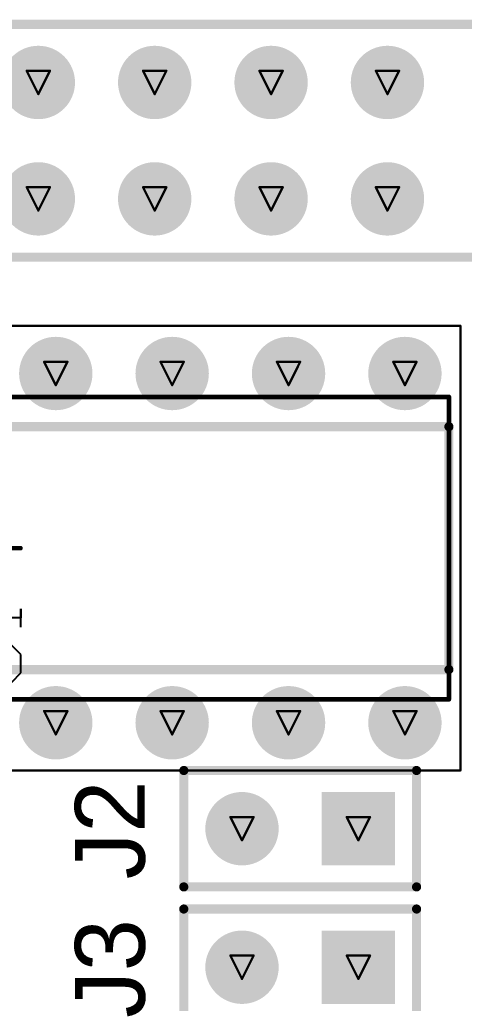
# Model space of a CAD drawing. Header units: millimetres. Extents: x 3.26 to 13.14, y 5.38 to 10.83.
# Drawn here: x 7.069 to 7.451, y 8.969 to 9.814 of the extents above; entities that cross this region are included whole.
import ezdxf

# ---------------------------------------------------------------- set-up
doc = ezdxf.new("R2010")
doc.units = ezdxf.units.MM
doc.header["$MEASUREMENT"] = 0
for name, color, linetype in [('BottomLayer', 5, 'Continuous'), ('BottomSolder', 6, 'Continuous'), ('DrillDrawing', 1, 'Continuous'), ('Mechanical1', 6, 'Continuous'), ('Mechanical13', 56, 'Continuous'), ('Mechanical15', 56, 'Continuous'), ('MultiLayer', 9, 'Continuous'), ('PadHoleLayer', 156, 'Continuous'), ('TopLayer', 1, 'Continuous'), ('TopOverlay', 2, 'Continuous'), ('TopSolder', 216, 'Continuous')]:
    doc.layers.add(name, color=color, linetype=linetype)

# ---------------------------------------------------------------- blocks, each defined once
blk = doc.blocks.new('HDR2X13_CEN_1')
at = {"layer": 'BottomLayer', "const_width": 0.02953}
for points in [[(0.48524, 0.1, 1), (0.51476, 0.1, 1)], [(0.58524, 0.1, 1), (0.61476, 0.1, 1)], [(0.68524, 0.1, 1), (0.71476, 0.1, 1)], [(0.78524, 0.1, 1), (0.81476, 0.1, 1)], [(0.48524, 0, 1), (0.51476, 0, 1)], [(0.58524, 0, 1), (0.61476, 0, 1)], [(0.68524, 0, 1), (0.71476, 0, 1)], [(0.78524, 0, 1), (0.81476, 0, 1)]]:
    blk.add_lwpolyline(points, format="xyb", close=True, dxfattribs=at)
at = {"layer": 'BottomSolder', "const_width": 0.03153}
for points in [[(0.48424, 0.1, 1), (0.51576, 0.1, 1)], [(0.58424, 0.1, 1), (0.61576, 0.1, 1)], [(0.68424, 0.1, 1), (0.71576, 0.1, 1)], [(0.78424, 0.1, 1), (0.81576, 0.1, 1)], [(0.48424, 0, 1), (0.51576, 0, 1)], [(0.58424, 0, 1), (0.61576, 0, 1)], [(0.68424, 0, 1), (0.71576, 0, 1)], [(0.78424, 0, 1), (0.81576, 0, 1)]]:
    blk.add_lwpolyline(points, format="xyb", close=True, dxfattribs=at)
at = {"layer": 'MultiLayer', "const_width": 0.02953}
for points in [[(0.48524, 0.1, 1), (0.51476, 0.1, 1)], [(0.58524, 0.1, 1), (0.61476, 0.1, 1)], [(0.68524, 0.1, 1), (0.71476, 0.1, 1)], [(0.78524, 0.1, 1), (0.81476, 0.1, 1)], [(0.48524, 0, 1), (0.51476, 0, 1)], [(0.58524, 0, 1), (0.61476, 0, 1)], [(0.68524, 0, 1), (0.71476, 0, 1)], [(0.78524, 0, 1), (0.81476, 0, 1)]]:
    blk.add_lwpolyline(points, format="xyb", close=True, dxfattribs=at)
at = {"layer": 'PadHoleLayer', "const_width": 0.01772}
for points in [[(0.49114, 0.1, 1), (0.50886, 0.1, 1)], [(0.59114, 0.1, 1), (0.60886, 0.1, 1)], [(0.69114, 0.1, 1), (0.70886, 0.1, 1)], [(0.79114, 0.1, 1), (0.80886, 0.1, 1)], [(0.49114, 0, 1), (0.50886, 0, 1)], [(0.59114, 0, 1), (0.60886, 0, 1)], [(0.69114, 0, 1), (0.70886, 0, 1)], [(0.79114, 0, 1), (0.80886, 0, 1)]]:
    blk.add_lwpolyline(points, format="xyb", close=True, dxfattribs=at)
at = {"layer": 'TopLayer', "const_width": 0.02953}
for points in [[(0.48524, 0.1, 1), (0.51476, 0.1, 1)], [(0.58524, 0.1, 1), (0.61476, 0.1, 1)], [(0.68524, 0.1, 1), (0.71476, 0.1, 1)], [(0.78524, 0.1, 1), (0.81476, 0.1, 1)], [(0.48524, 0, 1), (0.51476, 0, 1)], [(0.58524, 0, 1), (0.61476, 0, 1)], [(0.68524, 0, 1), (0.71476, 0, 1)], [(0.78524, 0, 1), (0.81476, 0, 1)]]:
    blk.add_lwpolyline(points, format="xyb", close=True, dxfattribs=at)
at = {"layer": 'TopOverlay', "const_width": 0.00787}
for points in [[(-0.04167, 0.15), (1.25, 0.15)], [(-0.04167, -0.05), (1.25, -0.05)]]:
    blk.add_lwpolyline(points, dxfattribs=at)
at = {"layer": 'TopSolder', "const_width": 0.03153}
for points in [[(0.48424, 0.1, 1), (0.51576, 0.1, 1)], [(0.58424, 0.1, 1), (0.61576, 0.1, 1)], [(0.68424, 0.1, 1), (0.71576, 0.1, 1)], [(0.78424, 0.1, 1), (0.81576, 0.1, 1)], [(0.48424, 0, 1), (0.51576, 0, 1)], [(0.58424, 0, 1), (0.61576, 0, 1)], [(0.68424, 0, 1), (0.71576, 0, 1)], [(0.78424, 0, 1), (0.81576, 0, 1)]]:
    blk.add_lwpolyline(points, format="xyb", close=True, dxfattribs=at)
blk = doc.blocks.new('N0016A_4')
at = {"layer": 'BottomLayer', "const_width": 0.02953}
for points in [[(0.13524, 0.35, 1), (0.16476, 0.35, 1)], [(-0.16476, 0.25, 1), (-0.13524, 0.25, 1)], [(0.13524, 0.25, 1), (0.16476, 0.25, 1)], [(-0.16476, 0.15, 1), (-0.13524, 0.15, 1)], [(0.13524, 0.15, 1), (0.16476, 0.15, 1)], [(-0.16476, 0.05, 1), (-0.13524, 0.05, 1)], [(0.13524, 0.05, 1), (0.16476, 0.05, 1)], [(-0.16476, -0.05, 1), (-0.13524, -0.05, 1)], [(0.13524, -0.05, 1), (0.16476, -0.05, 1)], [(-0.16476, -0.15, 1), (-0.13524, -0.15, 1)], [(0.13524, -0.15, 1), (0.16476, -0.15, 1)], [(-0.16476, -0.25, 1), (-0.13524, -0.25, 1)], [(0.13524, -0.25, 1), (0.16476, -0.25, 1)], [(-0.16476, -0.35, 1), (-0.13524, -0.35, 1)], [(0.13524, -0.35, 1), (0.16476, -0.35, 1)]]:
    blk.add_lwpolyline(points, format="xyb", close=True, dxfattribs=at)
at = {"layer": 'BottomLayer'}
blk.add_solid([(-0.17953, 0.32047), (-0.12047, 0.32047), (-0.17953, 0.37953), (-0.12047, 0.37953)], dxfattribs=at)
at = {"layer": 'BottomSolder', "const_width": 0.03153}
for points in [[(0.13424, 0.35, 1), (0.16576, 0.35, 1)], [(-0.16576, 0.25, 1), (-0.13424, 0.25, 1)], [(0.13424, 0.25, 1), (0.16576, 0.25, 1)], [(-0.16576, 0.15, 1), (-0.13424, 0.15, 1)], [(0.13424, 0.15, 1), (0.16576, 0.15, 1)], [(-0.16576, 0.05, 1), (-0.13424, 0.05, 1)], [(0.13424, 0.05, 1), (0.16576, 0.05, 1)], [(-0.16576, -0.05, 1), (-0.13424, -0.05, 1)], [(0.13424, -0.05, 1), (0.16576, -0.05, 1)], [(-0.16576, -0.15, 1), (-0.13424, -0.15, 1)], [(0.13424, -0.15, 1), (0.16576, -0.15, 1)], [(-0.16576, -0.25, 1), (-0.13424, -0.25, 1)], [(0.13424, -0.25, 1), (0.16576, -0.25, 1)], [(-0.16576, -0.35, 1), (-0.13424, -0.35, 1)], [(0.13424, -0.35, 1), (0.16576, -0.35, 1)]]:
    blk.add_lwpolyline(points, format="xyb", close=True, dxfattribs=at)
at = {"layer": 'BottomSolder'}
blk.add_solid([(-0.18153, 0.31847), (-0.11847, 0.31847), (-0.18153, 0.38153), (-0.11847, 0.38153)], dxfattribs=at)
at = {"layer": 'Mechanical1'}
for p, q in [((-0.115, 0.02723), (-0.115, -0.01213)), ((-0.08351, -0.01213), (-0.08351, 0.02723)), ((-0.0599, 0.02723), (-0.06777, 0.01936)), ((-0.0599, -0.02), (-0.0599, 0.02723)), ((-0.115, -0.01213), (-0.10713, -0.02)), ((-0.09139, -0.02), (-0.08351, -0.01213)), ((-0.10713, -0.02), (-0.09139, -0.02)), ((-0.06777, -0.02), (-0.05203, -0.02)), ((-0.05203, -0.02), (-0.0599, -0.02))]:
    blk.add_line(p, q, dxfattribs=at)
at = {"layer": 'Mechanical13', "const_width": 0.00394}
for points in [[(-0.12992, 0.3878), (-0.12992, -0.3878)], [(-0.12992, 0.3878), (0.12992, 0.3878)], [(0.12992, 0.3878), (0.12992, -0.3878)], [(-0.12992, -0.3878), (0.12992, -0.3878)]]:
    blk.add_lwpolyline(points, dxfattribs=at)
at = {"layer": 'Mechanical13'}
for points, const_width in [([(-0.13091, 0.3878, 1), (-0.12894, 0.3878, 1)], 0.00197), ([(-0.13091, 0.3878, 1), (-0.12894, 0.3878, 1)], 0.00197), ([(0.12894, 0.3878, 1), (0.13091, 0.3878, 1)], 0.00197), ([(0.12894, 0.3878, 1), (0.13091, 0.3878, 1)], 0.00197), ([(-0.0748, 0.35236, 1), (-0.11417, 0.35236, 1)], 0.00394), ([(-0.11516, 0.35236, 1), (-0.11319, 0.35236, 1)], 0.00197), ([(-0.07579, 0.35236, 1), (-0.07382, 0.35236, 1)], 0.00197), ([(-0.13091, -0.3878, 1), (-0.12894, -0.3878, 1)], 0.00197), ([(-0.13091, -0.3878, 1), (-0.12894, -0.3878, 1)], 0.00197), ([(0.12894, -0.3878, 1), (0.13091, -0.3878, 1)], 0.00197), ([(0.12894, -0.3878, 1), (0.13091, -0.3878, 1)], 0.00197)]:
    blk.add_lwpolyline(points, format="xyb", close=True, dxfattribs=dict(at, const_width=const_width))
at = {"layer": 'Mechanical15'}
for points, const_width in [([(-0.19094, 0.39764), (-0.19094, -0.39764)], 0.00197), ([(-0.19094, 0.39764), (0.19094, 0.39764)], 0.00197), ([(0.19094, 0.39764), (0.19094, -0.39764)], 0.00197), ([(0, 0.01969), (0, -0.01969)], 0.00394), ([(-0.01969, 0), (0.01969, 0)], 0.00394), ([(-0.19094, -0.39764), (0.19094, -0.39764)], 0.00197)]:
    blk.add_lwpolyline(points, dxfattribs=dict(at, const_width=const_width))
for points, const_width in [([(-0.19144, 0.39764, 1), (-0.19045, 0.39764, 1)], 0.000984), ([(-0.19144, 0.39764, 1), (-0.19045, 0.39764, 1)], 0.000984), ([(0.19045, 0.39764, 1), (0.19144, 0.39764, 1)], 0.000984), ([(0.19045, 0.39764, 1), (0.19144, 0.39764, 1)], 0.000984), ([(-0.00098, 0.01969, 1), (0.00098, 0.01969, 1)], 0.00197), ([(-0.02067, 0, 1), (-0.0187, 0, 1)], 0.00197), ([(0.0187, 0, 1), (0.02067, 0, 1)], 0.00197), ([(-0.00098, -0.01969, 1), (0.00098, -0.01969, 1)], 0.00197), ([(-0.19144, -0.39764, 1), (-0.19045, -0.39764, 1)], 0.000984), ([(-0.19144, -0.39764, 1), (-0.19045, -0.39764, 1)], 0.000984), ([(0.19045, -0.39764, 1), (0.19144, -0.39764, 1)], 0.000984), ([(0.19045, -0.39764, 1), (0.19144, -0.39764, 1)], 0.000984)]:
    blk.add_lwpolyline(points, format="xyb", close=True, dxfattribs=dict(at, const_width=const_width))
at = {"layer": 'MultiLayer', "const_width": 0.02953}
for points in [[(0.13524, 0.35, 1), (0.16476, 0.35, 1)], [(-0.16476, 0.25, 1), (-0.13524, 0.25, 1)], [(0.13524, 0.25, 1), (0.16476, 0.25, 1)], [(-0.16476, 0.15, 1), (-0.13524, 0.15, 1)], [(0.13524, 0.15, 1), (0.16476, 0.15, 1)], [(-0.16476, 0.05, 1), (-0.13524, 0.05, 1)], [(0.13524, 0.05, 1), (0.16476, 0.05, 1)], [(-0.16476, -0.05, 1), (-0.13524, -0.05, 1)], [(0.13524, -0.05, 1), (0.16476, -0.05, 1)], [(-0.16476, -0.15, 1), (-0.13524, -0.15, 1)], [(0.13524, -0.15, 1), (0.16476, -0.15, 1)], [(-0.16476, -0.25, 1), (-0.13524, -0.25, 1)], [(0.13524, -0.25, 1), (0.16476, -0.25, 1)], [(-0.16476, -0.35, 1), (-0.13524, -0.35, 1)], [(0.13524, -0.35, 1), (0.16476, -0.35, 1)]]:
    blk.add_lwpolyline(points, format="xyb", close=True, dxfattribs=at)
at = {"layer": 'MultiLayer'}
blk.add_solid([(-0.17953, 0.32047), (-0.12047, 0.32047), (-0.17953, 0.37953), (-0.12047, 0.37953)], dxfattribs=at)
at = {"layer": 'PadHoleLayer', "const_width": 0.01772}
for points in [[(-0.15886, 0.35, 1), (-0.14114, 0.35, 1)], [(0.14114, 0.35, 1), (0.15886, 0.35, 1)], [(-0.15886, 0.25, 1), (-0.14114, 0.25, 1)], [(0.14114, 0.25, 1), (0.15886, 0.25, 1)], [(-0.15886, 0.15, 1), (-0.14114, 0.15, 1)], [(0.14114, 0.15, 1), (0.15886, 0.15, 1)], [(-0.15886, 0.05, 1), (-0.14114, 0.05, 1)], [(0.14114, 0.05, 1), (0.15886, 0.05, 1)], [(-0.15886, -0.05, 1), (-0.14114, -0.05, 1)], [(0.14114, -0.05, 1), (0.15886, -0.05, 1)], [(-0.15886, -0.15, 1), (-0.14114, -0.15, 1)], [(0.14114, -0.15, 1), (0.15886, -0.15, 1)], [(-0.15886, -0.25, 1), (-0.14114, -0.25, 1)], [(0.14114, -0.25, 1), (0.15886, -0.25, 1)], [(-0.15886, -0.35, 1), (-0.14114, -0.35, 1)], [(0.14114, -0.35, 1), (0.15886, -0.35, 1)]]:
    blk.add_lwpolyline(points, format="xyb", close=True, dxfattribs=at)
at = {"layer": 'TopLayer', "const_width": 0.02953}
for points in [[(0.13524, 0.35, 1), (0.16476, 0.35, 1)], [(-0.16476, 0.25, 1), (-0.13524, 0.25, 1)], [(0.13524, 0.25, 1), (0.16476, 0.25, 1)], [(-0.16476, 0.15, 1), (-0.13524, 0.15, 1)], [(0.13524, 0.15, 1), (0.16476, 0.15, 1)], [(-0.16476, 0.05, 1), (-0.13524, 0.05, 1)], [(0.13524, 0.05, 1), (0.16476, 0.05, 1)], [(-0.16476, -0.05, 1), (-0.13524, -0.05, 1)], [(0.13524, -0.05, 1), (0.16476, -0.05, 1)], [(-0.16476, -0.15, 1), (-0.13524, -0.15, 1)], [(0.13524, -0.15, 1), (0.16476, -0.15, 1)], [(-0.16476, -0.25, 1), (-0.13524, -0.25, 1)], [(0.13524, -0.25, 1), (0.16476, -0.25, 1)], [(-0.16476, -0.35, 1), (-0.13524, -0.35, 1)], [(0.13524, -0.35, 1), (0.16476, -0.35, 1)]]:
    blk.add_lwpolyline(points, format="xyb", close=True, dxfattribs=at)
at = {"layer": 'TopLayer'}
blk.add_solid([(-0.17953, 0.32047), (-0.12047, 0.32047), (-0.17953, 0.37953), (-0.12047, 0.37953)], dxfattribs=at)
at = {"layer": 'TopOverlay'}
for points, const_width in [([(-0.14508, 0.40118, 1), (-0.15492, 0.40118, 1)], 0.00984), ([(-0.15738, 0.40118, 1), (-0.15246, 0.40118, 1)], 0.00492), ([(-0.14754, 0.40118, 1), (-0.14262, 0.40118, 1)], 0.00492), ([(-0.1063, 0.3878, 1), (-0.10236, 0.3878, 1)], 0.00394), ([(-0.1063, 0.3878, 1), (-0.10236, 0.3878, 1)], 0.00394), ([(-0.02697, 0.3878, 1), (-0.02303, 0.3878, 1)], 0.00394), ([(-0.02697, 0.3878, 1), (-0.02303, 0.3878, 1)], 0.00394), ([(0.02303, 0.3878, 1), (0.02697, 0.3878, 1)], 0.00394), ([(0.02303, 0.3878, 1), (0.02697, 0.3878, 1)], 0.00394), ([(0.10236, 0.3878, 1), (0.1063, 0.3878, 1)], 0.00394), ([(0.10236, 0.3878, 1), (0.1063, 0.3878, 1)], 0.00394), ([(-0.05315, 0.34843, 1), (-0.07677, 0.34843, 1)], 0.02362), ([(-0.08268, 0.34843, 1), (-0.07087, 0.34843, 1)], 0.01181), ([(-0.05906, 0.34843, 1), (-0.04724, 0.34843, 1)], 0.01181), ([(-0.1063, -0.3878, 1), (-0.10236, -0.3878, 1)], 0.00394), ([(-0.1063, -0.3878, 1), (-0.10236, -0.3878, 1)], 0.00394), ([(0.10236, -0.3878, 1), (0.1063, -0.3878, 1)], 0.00394), ([(0.10236, -0.3878, 1), (0.1063, -0.3878, 1)], 0.00394)]:
    blk.add_lwpolyline(points, format="xyb", close=True, dxfattribs=dict(at, const_width=const_width))
at = {"layer": 'TopOverlay', "const_width": 0.00787}
for points in [[(-0.10433, 0.3878), (-0.10433, -0.3878)], [(-0.10433, 0.3878), (-0.025, 0.3878)], [(0.025, 0.3878), (0.10433, 0.3878)], [(0.10433, 0.3878), (0.10433, -0.3878)], [(-0.10433, -0.3878), (0.10433, -0.3878)]]:
    blk.add_lwpolyline(points, dxfattribs=at)
blk.add_lwpolyline([(0.025, 0.3878, -1), (-0.025, 0.3878)], format="xyb", dxfattribs=at)
at = {"layer": 'TopSolder', "const_width": 0.03153}
for points in [[(0.13424, 0.35, 1), (0.16576, 0.35, 1)], [(-0.16576, 0.25, 1), (-0.13424, 0.25, 1)], [(0.13424, 0.25, 1), (0.16576, 0.25, 1)], [(-0.16576, 0.15, 1), (-0.13424, 0.15, 1)], [(0.13424, 0.15, 1), (0.16576, 0.15, 1)], [(-0.16576, 0.05, 1), (-0.13424, 0.05, 1)], [(0.13424, 0.05, 1), (0.16576, 0.05, 1)], [(-0.16576, -0.05, 1), (-0.13424, -0.05, 1)], [(0.13424, -0.05, 1), (0.16576, -0.05, 1)], [(-0.16576, -0.15, 1), (-0.13424, -0.15, 1)], [(0.13424, -0.15, 1), (0.16576, -0.15, 1)], [(-0.16576, -0.25, 1), (-0.13424, -0.25, 1)], [(0.13424, -0.25, 1), (0.16576, -0.25, 1)], [(-0.16576, -0.35, 1), (-0.13424, -0.35, 1)], [(0.13424, -0.35, 1), (0.16576, -0.35, 1)]]:
    blk.add_lwpolyline(points, format="xyb", close=True, dxfattribs=at)
at = {"layer": 'TopSolder'}
blk.add_solid([(-0.18153, 0.31847), (-0.11847, 0.31847), (-0.18153, 0.38153), (-0.11847, 0.38153)], dxfattribs=at)
blk = doc.blocks.new('HDR1X2_50')
at = {"layer": 'BottomLayer', "const_width": 0.02953}
blk.add_lwpolyline([(0.08524, 0, 1), (0.11476, 0, 1)], format="xyb", close=True, dxfattribs=at)
at = {"layer": 'BottomLayer'}
blk.add_solid([(-0.02953, -0.02953), (0.02953, -0.02953), (-0.02953, 0.02953), (0.02953, 0.02953)], dxfattribs=at)
at = {"layer": 'BottomSolder', "const_width": 0.03153}
blk.add_lwpolyline([(0.08424, 0, 1), (0.11576, 0, 1)], format="xyb", close=True, dxfattribs=at)
at = {"layer": 'BottomSolder'}
blk.add_solid([(-0.03153, -0.03153), (0.03153, -0.03153), (-0.03153, 0.03153), (0.03153, 0.03153)], dxfattribs=at)
at = {"layer": 'MultiLayer', "const_width": 0.02953}
blk.add_lwpolyline([(0.08524, 0, 1), (0.11476, 0, 1)], format="xyb", close=True, dxfattribs=at)
at = {"layer": 'MultiLayer'}
blk.add_solid([(-0.02953, -0.02953), (0.02953, -0.02953), (-0.02953, 0.02953), (0.02953, 0.02953)], dxfattribs=at)
at = {"layer": 'PadHoleLayer', "const_width": 0.01772}
for points in [[(-0.00886, 0, 1), (0.00886, 0, 1)], [(0.09114, 0, 1), (0.10886, 0, 1)]]:
    blk.add_lwpolyline(points, format="xyb", close=True, dxfattribs=at)
at = {"layer": 'TopLayer', "const_width": 0.02953}
blk.add_lwpolyline([(0.08524, 0, 1), (0.11476, 0, 1)], format="xyb", close=True, dxfattribs=at)
at = {"layer": 'TopLayer'}
blk.add_solid([(-0.02953, -0.02953), (0.02953, -0.02953), (-0.02953, 0.02953), (0.02953, 0.02953)], dxfattribs=at)
at = {"layer": 'TopOverlay', "const_width": 0.00787}
for points in [[(0.15, 0.05), (-0.05, 0.05)], [(-0.05, 0.05), (-0.05, -0.05)], [(0.15, 0.05), (0.15, -0.05)], [(0.15, -0.05), (-0.05, -0.05)]]:
    blk.add_lwpolyline(points, dxfattribs=at)
at = {"layer": 'TopOverlay', "const_width": 0.00394}
for points in [[(-0.05197, 0.05, 1), (-0.04803, 0.05, 1)], [(-0.05197, 0.05, 1), (-0.04803, 0.05, 1)], [(0.14803, 0.05, 1), (0.15197, 0.05, 1)], [(0.14803, 0.05, 1), (0.15197, 0.05, 1)], [(-0.05197, -0.05, 1), (-0.04803, -0.05, 1)], [(-0.05197, -0.05, 1), (-0.04803, -0.05, 1)], [(0.14803, -0.05, 1), (0.15197, -0.05, 1)], [(0.14803, -0.05, 1), (0.15197, -0.05, 1)]]:
    blk.add_lwpolyline(points, format="xyb", close=True, dxfattribs=at)
at = {"layer": 'TopSolder', "const_width": 0.03153}
blk.add_lwpolyline([(0.08424, 0, 1), (0.11576, 0, 1)], format="xyb", close=True, dxfattribs=at)
at = {"layer": 'TopSolder'}
blk.add_solid([(-0.03153, -0.03153), (0.03153, -0.03153), (-0.03153, 0.03153), (0.03153, 0.03153)], dxfattribs=at)
blk = doc.blocks.new('HDR1X2_51')
at = {"layer": 'BottomLayer', "const_width": 0.02953}
blk.add_lwpolyline([(0.08524, 0, 1), (0.11476, 0, 1)], format="xyb", close=True, dxfattribs=at)
at = {"layer": 'BottomLayer'}
blk.add_solid([(-0.02953, -0.02953), (0.02953, -0.02953), (-0.02953, 0.02953), (0.02953, 0.02953)], dxfattribs=at)
at = {"layer": 'BottomSolder', "const_width": 0.03153}
blk.add_lwpolyline([(0.08424, 0, 1), (0.11576, 0, 1)], format="xyb", close=True, dxfattribs=at)
at = {"layer": 'BottomSolder'}
blk.add_solid([(-0.03153, -0.03153), (0.03153, -0.03153), (-0.03153, 0.03153), (0.03153, 0.03153)], dxfattribs=at)
at = {"layer": 'MultiLayer', "const_width": 0.02953}
blk.add_lwpolyline([(0.08524, 0, 1), (0.11476, 0, 1)], format="xyb", close=True, dxfattribs=at)
at = {"layer": 'MultiLayer'}
blk.add_solid([(-0.02953, -0.02953), (0.02953, -0.02953), (-0.02953, 0.02953), (0.02953, 0.02953)], dxfattribs=at)
at = {"layer": 'PadHoleLayer', "const_width": 0.01772}
for points in [[(-0.00886, 0, 1), (0.00886, 0, 1)], [(0.09114, 0, 1), (0.10886, 0, 1)]]:
    blk.add_lwpolyline(points, format="xyb", close=True, dxfattribs=at)
at = {"layer": 'TopLayer', "const_width": 0.02953}
blk.add_lwpolyline([(0.08524, 0, 1), (0.11476, 0, 1)], format="xyb", close=True, dxfattribs=at)
at = {"layer": 'TopLayer'}
blk.add_solid([(-0.02953, -0.02953), (0.02953, -0.02953), (-0.02953, 0.02953), (0.02953, 0.02953)], dxfattribs=at)
at = {"layer": 'TopOverlay', "const_width": 0.00787}
for points in [[(0.15, 0.05), (-0.05, 0.05)], [(-0.05, 0.05), (-0.05, -0.05)], [(0.15, 0.05), (0.15, -0.05)], [(0.15, -0.05), (-0.05, -0.05)]]:
    blk.add_lwpolyline(points, dxfattribs=at)
at = {"layer": 'TopOverlay', "const_width": 0.00394}
for points in [[(-0.05197, 0.05, 1), (-0.04803, 0.05, 1)], [(-0.05197, 0.05, 1), (-0.04803, 0.05, 1)], [(0.14803, 0.05, 1), (0.15197, 0.05, 1)], [(0.14803, 0.05, 1), (0.15197, 0.05, 1)], [(-0.05197, -0.05, 1), (-0.04803, -0.05, 1)], [(-0.05197, -0.05, 1), (-0.04803, -0.05, 1)], [(0.14803, -0.05, 1), (0.15197, -0.05, 1)], [(0.14803, -0.05, 1), (0.15197, -0.05, 1)]]:
    blk.add_lwpolyline(points, format="xyb", close=True, dxfattribs=at)
at = {"layer": 'TopSolder', "const_width": 0.03153}
blk.add_lwpolyline([(0.08424, 0, 1), (0.11576, 0, 1)], format="xyb", close=True, dxfattribs=at)
at = {"layer": 'TopSolder'}
blk.add_solid([(-0.03153, -0.03153), (0.03153, -0.03153), (-0.03153, 0.03153), (0.03153, 0.03153)], dxfattribs=at)

msp = doc.modelspace()

# ---------------------------------------------------------------- linework, layer by layer
at = {"layer": 'DrillDrawing', "const_width": 0.002}
for points in [[(7.075, 9.77), (7.095, 9.77)], [(7.075, 9.77), (7.085, 9.75)], [(7.085, 9.75), (7.095, 9.77)], [(7.175, 9.77), (7.195, 9.77)], [(7.175, 9.77), (7.185, 9.75)], [(7.185, 9.75), (7.195, 9.77)], [(7.275, 9.77), (7.295, 9.77)], [(7.275, 9.77), (7.285, 9.75)], [(7.285, 9.75), (7.295, 9.77)], [(7.375, 9.77), (7.395, 9.77)], [(7.375, 9.77), (7.385, 9.75)], [(7.385, 9.75), (7.395, 9.77)], [(7.075, 9.67), (7.095, 9.67)], [(7.075, 9.67), (7.085, 9.65)], [(7.085, 9.65), (7.095, 9.67)], [(7.175, 9.67), (7.195, 9.67)], [(7.175, 9.67), (7.185, 9.65)], [(7.185, 9.65), (7.195, 9.67)], [(7.275, 9.67), (7.295, 9.67)], [(7.275, 9.67), (7.285, 9.65)], [(7.285, 9.65), (7.295, 9.67)], [(7.375, 9.67), (7.395, 9.67)], [(7.375, 9.67), (7.385, 9.65)], [(7.385, 9.65), (7.395, 9.67)], [(7.09, 9.52), (7.11, 9.52)], [(7.09, 9.52), (7.1, 9.5)], [(7.1, 9.5), (7.11, 9.52)], [(7.19, 9.52), (7.21, 9.52)], [(7.19, 9.52), (7.2, 9.5)], [(7.2, 9.5), (7.21, 9.52)], [(7.29, 9.52), (7.31, 9.52)], [(7.29, 9.52), (7.3, 9.5)], [(7.3, 9.5), (7.31, 9.52)], [(7.39, 9.52), (7.41, 9.52)], [(7.39, 9.52), (7.4, 9.5)], [(7.4, 9.5), (7.41, 9.52)], [(7.09, 9.22), (7.11, 9.22)], [(7.09, 9.22), (7.1, 9.2)], [(7.1, 9.2), (7.11, 9.22)], [(7.19, 9.22), (7.21, 9.22)], [(7.19, 9.22), (7.2, 9.2)], [(7.2, 9.2), (7.21, 9.22)], [(7.29, 9.22), (7.31, 9.22)], [(7.29, 9.22), (7.3, 9.2)], [(7.3, 9.2), (7.31, 9.22)], [(7.39, 9.22), (7.41, 9.22)], [(7.39, 9.22), (7.4, 9.2)], [(7.4, 9.2), (7.41, 9.22)], [(7.25, 9.129), (7.27, 9.129)], [(7.25, 9.129), (7.26, 9.109)], [(7.26, 9.109), (7.27, 9.129)], [(7.35, 9.129), (7.37, 9.129)], [(7.35, 9.129), (7.36, 9.109)], [(7.36, 9.109), (7.37, 9.129)], [(7.25, 9.01), (7.27, 9.01)], [(7.25, 9.01), (7.26, 8.99)], [(7.26, 8.99), (7.27, 9.01)], [(7.35, 9.01), (7.37, 9.01)], [(7.35, 9.01), (7.36, 8.99)], [(7.36, 8.99), (7.37, 9.01)]]:
    msp.add_lwpolyline(points, dxfattribs=at)
at = {"layer": 'DrillDrawing', "const_width": 0.001}
for points in [[(7.0745, 9.77, 1), (7.0755, 9.77, 1)], [(7.0745, 9.77, 1), (7.0755, 9.77, 1)], [(7.0945, 9.77, 1), (7.0955, 9.77, 1)], [(7.0945, 9.77, 1), (7.0955, 9.77, 1)], [(7.1745, 9.77, 1), (7.1755, 9.77, 1)], [(7.1745, 9.77, 1), (7.1755, 9.77, 1)], [(7.1945, 9.77, 1), (7.1955, 9.77, 1)], [(7.1945, 9.77, 1), (7.1955, 9.77, 1)], [(7.2745, 9.77, 1), (7.2755, 9.77, 1)], [(7.2745, 9.77, 1), (7.2755, 9.77, 1)], [(7.2945, 9.77, 1), (7.2955, 9.77, 1)], [(7.2945, 9.77, 1), (7.2955, 9.77, 1)], [(7.3745, 9.77, 1), (7.3755, 9.77, 1)], [(7.3745, 9.77, 1), (7.3755, 9.77, 1)], [(7.3945, 9.77, 1), (7.3955, 9.77, 1)], [(7.3945, 9.77, 1), (7.3955, 9.77, 1)], [(7.0845, 9.75, 1), (7.0855, 9.75, 1)], [(7.0845, 9.75, 1), (7.0855, 9.75, 1)], [(7.1845, 9.75, 1), (7.1855, 9.75, 1)], [(7.1845, 9.75, 1), (7.1855, 9.75, 1)], [(7.2845, 9.75, 1), (7.2855, 9.75, 1)], [(7.2845, 9.75, 1), (7.2855, 9.75, 1)], [(7.3845, 9.75, 1), (7.3855, 9.75, 1)], [(7.3845, 9.75, 1), (7.3855, 9.75, 1)], [(7.0745, 9.67, 1), (7.0755, 9.67, 1)], [(7.0745, 9.67, 1), (7.0755, 9.67, 1)], [(7.0945, 9.67, 1), (7.0955, 9.67, 1)], [(7.0945, 9.67, 1), (7.0955, 9.67, 1)], [(7.1745, 9.67, 1), (7.1755, 9.67, 1)], [(7.1745, 9.67, 1), (7.1755, 9.67, 1)], [(7.1945, 9.67, 1), (7.1955, 9.67, 1)], [(7.1945, 9.67, 1), (7.1955, 9.67, 1)], [(7.2745, 9.67, 1), (7.2755, 9.67, 1)], [(7.2745, 9.67, 1), (7.2755, 9.67, 1)], [(7.2945, 9.67, 1), (7.2955, 9.67, 1)], [(7.2945, 9.67, 1), (7.2955, 9.67, 1)], [(7.3745, 9.67, 1), (7.3755, 9.67, 1)], [(7.3745, 9.67, 1), (7.3755, 9.67, 1)], [(7.3945, 9.67, 1), (7.3955, 9.67, 1)], [(7.3945, 9.67, 1), (7.3955, 9.67, 1)], [(7.0845, 9.65, 1), (7.0855, 9.65, 1)], [(7.0845, 9.65, 1), (7.0855, 9.65, 1)], [(7.1845, 9.65, 1), (7.1855, 9.65, 1)], [(7.1845, 9.65, 1), (7.1855, 9.65, 1)], [(7.2845, 9.65, 1), (7.2855, 9.65, 1)], [(7.2845, 9.65, 1), (7.2855, 9.65, 1)], [(7.3845, 9.65, 1), (7.3855, 9.65, 1)], [(7.3845, 9.65, 1), (7.3855, 9.65, 1)], [(7.0895, 9.52, 1), (7.0905, 9.52, 1)], [(7.0895, 9.52, 1), (7.0905, 9.52, 1)], [(7.1095, 9.52, 1), (7.1105, 9.52, 1)], [(7.1095, 9.52, 1), (7.1105, 9.52, 1)], [(7.1895, 9.52, 1), (7.1905, 9.52, 1)], [(7.1895, 9.52, 1), (7.1905, 9.52, 1)], [(7.2095, 9.52, 1), (7.2105, 9.52, 1)], [(7.2095, 9.52, 1), (7.2105, 9.52, 1)], [(7.2895, 9.52, 1), (7.2905, 9.52, 1)], [(7.2895, 9.52, 1), (7.2905, 9.52, 1)], [(7.3095, 9.52, 1), (7.3105, 9.52, 1)], [(7.3095, 9.52, 1), (7.3105, 9.52, 1)], [(7.3895, 9.52, 1), (7.3905, 9.52, 1)], [(7.3895, 9.52, 1), (7.3905, 9.52, 1)], [(7.4095, 9.52, 1), (7.4105, 9.52, 1)], [(7.4095, 9.52, 1), (7.4105, 9.52, 1)], [(7.0995, 9.5, 1), (7.1005, 9.5, 1)], [(7.0995, 9.5, 1), (7.1005, 9.5, 1)], [(7.1995, 9.5, 1), (7.2005, 9.5, 1)], [(7.1995, 9.5, 1), (7.2005, 9.5, 1)], [(7.2995, 9.5, 1), (7.3005, 9.5, 1)], [(7.2995, 9.5, 1), (7.3005, 9.5, 1)], [(7.3995, 9.5, 1), (7.4005, 9.5, 1)], [(7.3995, 9.5, 1), (7.4005, 9.5, 1)], [(7.0895, 9.22, 1), (7.0905, 9.22, 1)], [(7.0895, 9.22, 1), (7.0905, 9.22, 1)], [(7.1095, 9.22, 1), (7.1105, 9.22, 1)], [(7.1095, 9.22, 1), (7.1105, 9.22, 1)], [(7.1895, 9.22, 1), (7.1905, 9.22, 1)], [(7.1895, 9.22, 1), (7.1905, 9.22, 1)], [(7.2095, 9.22, 1), (7.2105, 9.22, 1)], [(7.2095, 9.22, 1), (7.2105, 9.22, 1)], [(7.2895, 9.22, 1), (7.2905, 9.22, 1)], [(7.2895, 9.22, 1), (7.2905, 9.22, 1)], [(7.3095, 9.22, 1), (7.3105, 9.22, 1)], [(7.3095, 9.22, 1), (7.3105, 9.22, 1)], [(7.3895, 9.22, 1), (7.3905, 9.22, 1)], [(7.3895, 9.22, 1), (7.3905, 9.22, 1)], [(7.4095, 9.22, 1), (7.4105, 9.22, 1)], [(7.4095, 9.22, 1), (7.4105, 9.22, 1)], [(7.0995, 9.2, 1), (7.1005, 9.2, 1)], [(7.0995, 9.2, 1), (7.1005, 9.2, 1)], [(7.1995, 9.2, 1), (7.2005, 9.2, 1)], [(7.1995, 9.2, 1), (7.2005, 9.2, 1)], [(7.2995, 9.2, 1), (7.3005, 9.2, 1)], [(7.2995, 9.2, 1), (7.3005, 9.2, 1)], [(7.3995, 9.2, 1), (7.4005, 9.2, 1)], [(7.3995, 9.2, 1), (7.4005, 9.2, 1)], [(7.2495, 9.129, 1), (7.2505, 9.129, 1)], [(7.2495, 9.129, 1), (7.2505, 9.129, 1)], [(7.2695, 9.129, 1), (7.2705, 9.129, 1)], [(7.2695, 9.129, 1), (7.2705, 9.129, 1)], [(7.3495, 9.129, 1), (7.3505, 9.129, 1)], [(7.3495, 9.129, 1), (7.3505, 9.129, 1)], [(7.3695, 9.129, 1), (7.3705, 9.129, 1)], [(7.3695, 9.129, 1), (7.3705, 9.129, 1)], [(7.2595, 9.109, 1), (7.2605, 9.109, 1)], [(7.2595, 9.109, 1), (7.2605, 9.109, 1)], [(7.3595, 9.109, 1), (7.3605, 9.109, 1)], [(7.3595, 9.109, 1), (7.3605, 9.109, 1)], [(7.2495, 9.01, 1), (7.2505, 9.01, 1)], [(7.2495, 9.01, 1), (7.2505, 9.01, 1)], [(7.2695, 9.01, 1), (7.2705, 9.01, 1)], [(7.2695, 9.01, 1), (7.2705, 9.01, 1)], [(7.3495, 9.01, 1), (7.3505, 9.01, 1)], [(7.3495, 9.01, 1), (7.3505, 9.01, 1)], [(7.3695, 9.01, 1), (7.3705, 9.01, 1)], [(7.3695, 9.01, 1), (7.3705, 9.01, 1)], [(7.2595, 8.99, 1), (7.2605, 8.99, 1)], [(7.2595, 8.99, 1), (7.2605, 8.99, 1)], [(7.3595, 8.99, 1), (7.3605, 8.99, 1)], [(7.3595, 8.99, 1), (7.3605, 8.99, 1)]]:
    msp.add_lwpolyline(points, format="xyb", close=True, dxfattribs=at)

# ---------------------------------------------------------------- block references
for name, p, rotation in [('HDR2X13_CEN_1', (6.585, 9.66), 360), ('N0016A_4', (7.05, 9.36), 90), ('HDR1X2_51', (7.36, 9.119), 180), ('HDR1X2_50', (7.36, 9), 180)]:
    msp.add_blockref(name, p, dxfattribs=dict(rotation=rotation))

# ---------------------------------------------------------------- texts
at = {"layer": 'TopOverlay'}
for s, p in [('J2', (7.1765, 9.0755)), ('J3', (7.1765, 8.9565))]:
    msp.add_text(s, height=0.06, rotation=90, dxfattribs=at).set_placement(p)

doc.saveas('drawing.dxf')
